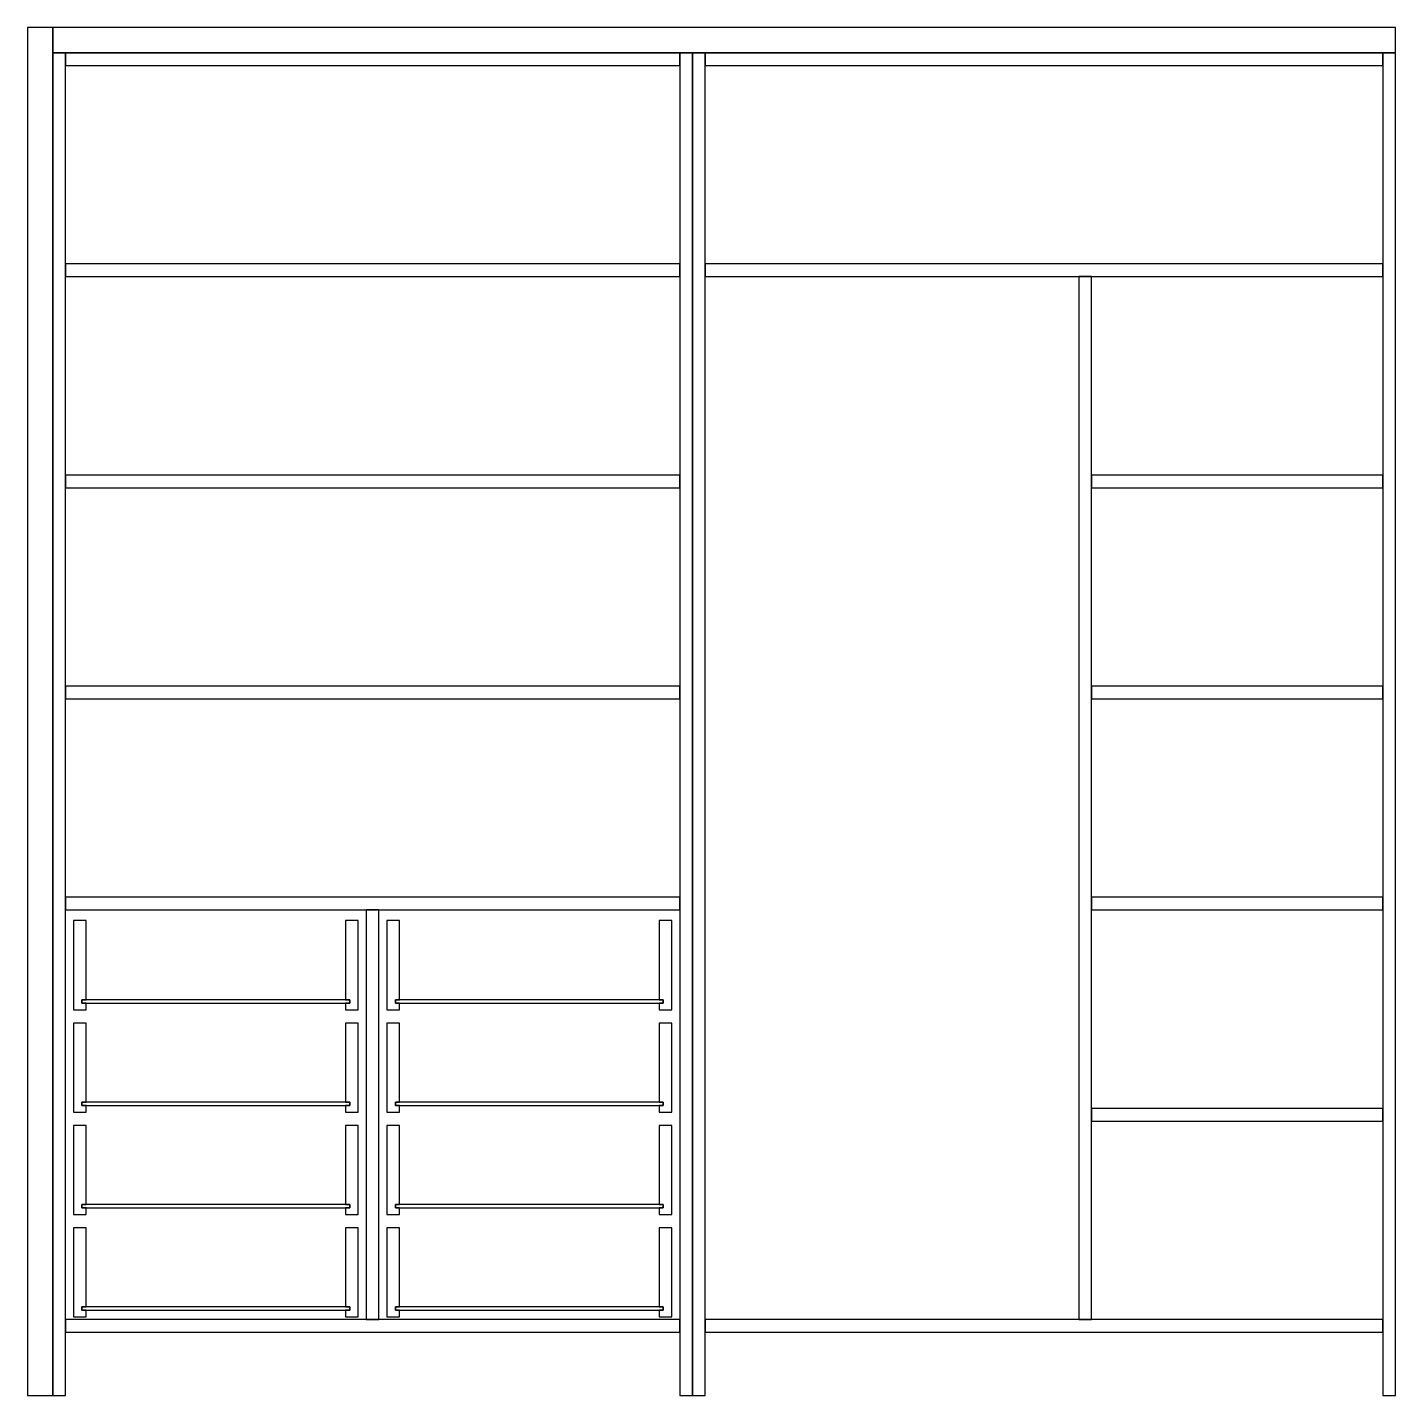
# Model space of a CAD drawing. Header units: metres. Extents: x -38 to 2012, y 0 to 2050.
import ezdxf

# ---------------------------------------------------------------- set-up
doc = ezdxf.new("R2010")
doc.units = ezdxf.units.M

msp = doc.modelspace()

# ---------------------------------------------------------------- linework, layer by layer
for p, q in [((-0.0006, 2050), (-38.0006, 2050)), ((-38.0006, 2050), (-38.0006, 0)), ((-0.0006, 0), (-0.0006, 2050)), ((2012, 2050), (0, 2050)), ((0, 2050), (0, 2012)), ((2012, 2012), (2012, 2050)), ((19, 2012), (0, 2012)), ((0, 2012), (0, 0)), ((0, 2012), (2012, 2012)), ((19, 0), (19, 2012)), ((939.497, 2012), (19.003, 2012)), ((19.003, 2012), (19.003, 1993)), ((939.497, 1993), (939.497, 2012)), ((958.499, 2012), (939.499, 2012)), ((939.499, 2012), (939.499, 0)), ((958.499, 0), (958.499, 2012)), ((977.5, 2012), (958.5, 2012)), ((958.5, 2012), (958.5, 0)), ((977.5, 0), (977.5, 2012)), ((1993, 2012), (977.503, 2012)), ((977.503, 2012), (977.503, 1993)), ((1993, 1993), (1993, 2012)), ((2012, 2012), (1993, 2012)), ((1993, 2012), (1993, 0)), ((2012, 0), (2012, 2012)), ((19.003, 1993), (939.497, 1993)), ((977.503, 1993), (1993, 1993)), ((939.497, 1695.67), (19.003, 1695.67)), ((19.003, 1695.67), (19.003, 1676.67)), ((939.497, 1676.67), (939.497, 1695.67)), ((1993, 1695.67), (977.503, 1695.67)), ((977.503, 1695.67), (977.503, 1676.67)), ((1993, 1676.67), (1993, 1695.67)), ((19.003, 1676.67), (939.497, 1676.67)), ((977.503, 1676.67), (1993, 1676.67)), ((1556.5, 1676.66), (1537.5, 1676.66)), ((1537.5, 1676.66), (1537.5, 114.003)), ((1556.5, 114.003), (1556.5, 1676.66)), ((939.497, 1379.33), (19.003, 1379.33)), ((19.003, 1379.33), (19.003, 1360.33)), ((939.497, 1360.33), (939.497, 1379.33)), ((1993, 1379.33), (1556.5, 1379.33)), ((1556.5, 1379.33), (1556.5, 1360.33)), ((1993, 1360.33), (1993, 1379.33)), ((19.003, 1360.33), (939.497, 1360.33)), ((1556.5, 1360.33), (1993, 1360.33)), ((939.497, 1063), (19.003, 1063)), ((19.003, 1063), (19.003, 1044)), ((939.497, 1044), (939.497, 1063)), ((1993, 1063), (1556.5, 1063)), ((1556.5, 1063), (1556.5, 1044)), ((1993, 1044), (1993, 1063)), ((19.003, 1044), (939.497, 1044)), ((1556.5, 1044), (1993, 1044)), ((939.497, 746.667), (19.003, 746.667)), ((19.003, 746.667), (19.003, 727.667)), ((939.497, 727.667), (939.497, 746.667)), ((1993, 746.667), (1556.5, 746.667)), ((1556.5, 746.667), (1556.5, 727.667)), ((1993, 727.667), (1993, 746.667)), ((19.003, 727.667), (939.497, 727.667)), ((488.75, 727.664), (469.75, 727.664)), ((469.75, 727.664), (469.75, 114.003)), ((488.75, 114.003), (488.75, 727.664)), ((1556.5, 727.667), (1993, 727.667)), ((50, 711.667), (31, 711.667)), ((31, 711.667), (31, 578.25)), ((50, 593.25), (50, 711.667)), ((457.75, 711.667), (438.75, 711.667)), ((438.75, 711.667), (438.75, 593.25)), ((457.75, 578.25), (457.75, 711.667)), ((519.75, 711.667), (500.75, 711.667)), ((500.75, 711.667), (500.75, 578.25)), ((519.75, 593.25), (519.75, 711.667)), ((927.5, 711.667), (908.5, 711.667)), ((908.5, 711.667), (908.5, 593.25)), ((927.5, 578.25), (927.5, 711.667)), ((31, 578.25), (50, 578.25)), ((43.6667, 588.25), (43.6667, 593.25)), ((43.6667, 593.25), (50, 593.25)), ((50, 588.25), (43.6667, 588.25)), ((445.08, 593.247), (43.6697, 593.247)), ((43.6697, 593.247), (43.6697, 588.253)), ((43.6697, 588.253), (445.08, 588.253)), ((50, 578.25), (50, 588.25)), ((438.75, 593.25), (445.083, 593.25)), ((445.083, 588.25), (438.75, 588.25)), ((438.75, 588.25), (438.75, 578.25)), ((438.75, 578.25), (457.75, 578.25)), ((445.08, 588.253), (445.08, 593.247)), ((445.083, 593.25), (445.083, 588.25)), ((500.75, 578.25), (519.75, 578.25)), ((513.417, 588.25), (513.417, 593.25)), ((513.417, 593.25), (519.75, 593.25)), ((519.75, 588.25), (513.417, 588.25)), ((914.83, 593.247), (513.42, 593.247)), ((513.42, 593.247), (513.42, 588.253)), ((513.42, 588.253), (914.83, 588.253)), ((519.75, 578.25), (519.75, 588.25)), ((908.5, 593.25), (914.833, 593.25)), ((914.833, 588.25), (908.5, 588.25)), ((908.5, 588.25), (908.5, 578.25)), ((908.5, 578.25), (927.5, 578.25)), ((914.83, 588.253), (914.83, 593.247)), ((914.833, 593.25), (914.833, 588.25)), ((50, 558.25), (31, 558.25)), ((31, 558.25), (31, 424.833)), ((50, 439.833), (50, 558.25)), ((457.75, 558.25), (438.75, 558.25)), ((438.75, 558.25), (438.75, 439.833)), ((457.75, 424.833), (457.75, 558.25)), ((519.75, 558.25), (500.75, 558.25)), ((500.75, 558.25), (500.75, 424.833)), ((519.75, 439.833), (519.75, 558.25)), ((927.5, 558.25), (908.5, 558.25)), ((908.5, 558.25), (908.5, 439.833)), ((927.5, 424.833), (927.5, 558.25)), ((43.6667, 434.833), (43.6667, 439.833)), ((43.6667, 439.833), (50, 439.833)), ((50, 434.833), (43.6667, 434.833)), ((445.08, 439.83), (43.6697, 439.83)), ((43.6697, 439.83), (43.6697, 434.836)), ((43.6697, 434.836), (445.08, 434.836)), ((50, 424.833), (50, 434.833)), ((438.75, 439.833), (445.083, 439.833)), ((445.083, 434.833), (438.75, 434.833)), ((438.75, 434.833), (438.75, 424.833)), ((445.08, 434.836), (445.08, 439.83)), ((445.083, 439.833), (445.083, 434.833)), ((513.417, 434.833), (513.417, 439.833)), ((513.417, 439.833), (519.75, 439.833)), ((519.75, 434.833), (513.417, 434.833)), ((914.83, 439.83), (513.42, 439.83)), ((513.42, 439.83), (513.42, 434.836)), ((513.42, 434.836), (914.83, 434.836)), ((519.75, 424.833), (519.75, 434.833)), ((908.5, 439.833), (914.833, 439.833)), ((914.833, 434.833), (908.5, 434.833)), ((908.5, 434.833), (908.5, 424.833)), ((914.83, 434.836), (914.83, 439.83)), ((914.833, 439.833), (914.833, 434.833)), ((31, 424.833), (50, 424.833)), ((438.75, 424.833), (457.75, 424.833)), ((500.75, 424.833), (519.75, 424.833)), ((908.5, 424.833), (927.5, 424.833)), ((1993, 430.333), (1556.5, 430.333)), ((1556.5, 430.333), (1556.5, 411.333)), ((1556.5, 411.333), (1993, 411.333)), ((1993, 411.333), (1993, 430.333)), ((50, 404.833), (31, 404.833)), ((31, 404.833), (31, 271.417)), ((50, 286.417), (50, 404.833)), ((457.75, 404.833), (438.75, 404.833)), ((438.75, 404.833), (438.75, 286.417)), ((457.75, 271.417), (457.75, 404.833)), ((519.75, 404.833), (500.75, 404.833)), ((500.75, 404.833), (500.75, 271.417)), ((519.75, 286.417), (519.75, 404.833)), ((927.5, 404.833), (908.5, 404.833)), ((908.5, 404.833), (908.5, 286.417)), ((927.5, 271.417), (927.5, 404.833)), ((31, 271.417), (50, 271.417)), ((43.6667, 281.417), (43.6667, 286.417)), ((43.6667, 286.417), (50, 286.417)), ((50, 281.417), (43.6667, 281.417)), ((445.08, 286.414), (43.6697, 286.414)), ((43.6697, 286.414), (43.6697, 281.42)), ((43.6697, 281.42), (445.08, 281.42)), ((50, 271.417), (50, 281.417)), ((438.75, 286.417), (445.083, 286.417)), ((445.083, 281.417), (438.75, 281.417)), ((438.75, 281.417), (438.75, 271.417)), ((438.75, 271.417), (457.75, 271.417)), ((445.08, 281.42), (445.08, 286.414)), ((445.083, 286.417), (445.083, 281.417)), ((500.75, 271.417), (519.75, 271.417)), ((513.417, 281.417), (513.417, 286.417)), ((513.417, 286.417), (519.75, 286.417)), ((519.75, 281.417), (513.417, 281.417)), ((914.83, 286.414), (513.42, 286.414)), ((513.42, 286.414), (513.42, 281.42)), ((513.42, 281.42), (914.83, 281.42)), ((519.75, 271.417), (519.75, 281.417)), ((908.5, 286.417), (914.833, 286.417)), ((914.833, 281.417), (908.5, 281.417)), ((908.5, 281.417), (908.5, 271.417)), ((908.5, 271.417), (927.5, 271.417)), ((914.83, 281.42), (914.83, 286.414)), ((914.833, 286.417), (914.833, 281.417)), ((50, 251.417), (31, 251.417)), ((31, 251.417), (31, 118)), ((50, 133), (50, 251.417)), ((457.75, 251.417), (438.75, 251.417)), ((438.75, 251.417), (438.75, 133)), ((457.75, 118), (457.75, 251.417)), ((519.75, 251.417), (500.75, 251.417)), ((500.75, 251.417), (500.75, 118)), ((519.75, 133), (519.75, 251.417)), ((927.5, 251.417), (908.5, 251.417)), ((908.5, 251.417), (908.5, 133)), ((927.5, 118), (927.5, 251.417)), ((43.6667, 128), (43.6667, 133)), ((43.6667, 133), (50, 133)), ((50, 128), (43.6667, 128)), ((445.08, 132.997), (43.6697, 132.997)), ((43.6697, 132.997), (43.6697, 128.003)), ((43.6697, 128.003), (445.08, 128.003)), ((50, 118), (50, 128)), ((438.75, 133), (445.083, 133)), ((445.083, 128), (438.75, 128)), ((438.75, 128), (438.75, 118)), ((445.08, 128.003), (445.08, 132.997)), ((445.083, 133), (445.083, 128)), ((513.417, 128), (513.417, 133)), ((513.417, 133), (519.75, 133)), ((519.75, 128), (513.417, 128)), ((914.83, 132.997), (513.42, 132.997)), ((513.42, 132.997), (513.42, 128.003)), ((513.42, 128.003), (914.83, 128.003)), ((519.75, 118), (519.75, 128)), ((908.5, 133), (914.833, 133)), ((914.833, 128), (908.5, 128)), ((908.5, 128), (908.5, 118)), ((914.83, 128.003), (914.83, 132.997)), ((914.833, 133), (914.833, 128)), ((939.497, 114), (19.003, 114)), ((19.003, 114), (19.003, 95)), ((31, 118), (50, 118)), ((438.75, 118), (457.75, 118)), ((469.75, 114.003), (488.75, 114.003)), ((500.75, 118), (519.75, 118)), ((908.5, 118), (927.5, 118)), ((939.497, 95), (939.497, 114)), ((1993, 114), (977.503, 114)), ((977.503, 114), (977.503, 95)), ((1537.5, 114.003), (1556.5, 114.003)), ((1993, 95), (1993, 114)), ((19.003, 95), (939.497, 95)), ((977.503, 95), (1993, 95)), ((-38.0006, 0), (-0.0006, 0)), ((0, 0), (19, 0)), ((939.499, 0), (958.499, 0)), ((958.5, 0), (977.5, 0)), ((1993, 0), (2012, 0))]:
    msp.add_line(p, q)

doc.saveas('drawing.dxf')
